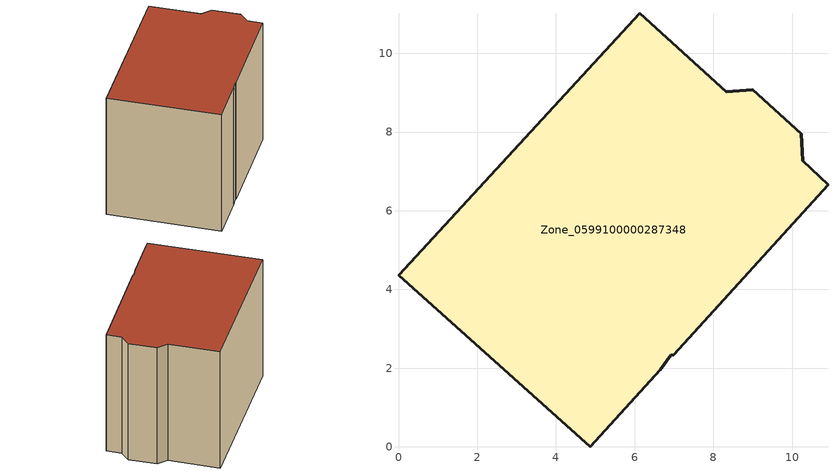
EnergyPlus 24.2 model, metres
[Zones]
Zone_0599100000287348
 floor ground (C_G): 6.92,2.33 6.65,1.96 4.87,0 0,4.36 6.13,11.02 8.33,9.02 9,9.07 10.23,7.96 10.27,7.27 10.91,6.66 7,2.35 z0
 wall outside (C_F): 7,2.35 10.91,6.66 10.27,7.27 10.23,7.96 9,9.07 8.33,9.02 6.13,11.02 0,4.36 4.87,0 6.65,1.96 6.92,2.33 7,2.35 z0:7.8
 roof outside (C_R): 6.65,1.96 6.92,2.33 7,2.35 10.91,6.66 10.27,7.27 10.23,7.96 9,9.07 8.33,9.02 6.13,11.02 0,4.36 4.87,0 z7.8
[BUILDING]
Pand.0599100000287348: North Axis=0; Terrain=City; Loads Convergence Tolerance Value=0.04; Temperature Convergence Tolerance Value=0.4; Solar Distribution=FullExterior; Maximum Number of Warmup Days=25; Minimum Number of Warmup Days=1
[Site:Location]
Rotterdam.The.Hague.AP_ZH_NLD Design_Conditions: Latitude=51.96; Longitude=4.45; Time Zone=1; Elevation=-4.5
[SITE:GROUNDTEMPERATURE:BUILDINGSURFACE]
18, 18, 18, 18, 18, 18, 18, 18, 18, 18, 18, 18
[MATERIAL] Thermal Absorptance=0.9; Solar Absorptance=0.7; Visible Absorptance=0.7
Name | Roughness | Thickness | Conductivity | Density | Specific Heat
G.TC.1946 | MediumSmooth | 0.15 | 1 | 540 | 1210
F.TC.1946 | Rough | 0.3 | 0.857143 | 1920 | 840
R.TC.1946 | MediumRough | 0.2 | 0.909091 | 1500 | 1000
[CONSTRUCTION]
C_G: G.TC.1946
C_F: F.TC.1946
C_R: R.TC.1946
[ZONE]
Zone_0599100000287348: Type=1; Multiplier=1; Ceiling Height=Autocalculate; Volume=Autocalculate; Floor Area=autocalculate; Part of Total Floor Area=Yes
[ZONEINFILTRATION:DESIGNFLOWRATE]
Infil_Zone_0599100000287348: Zone or ZoneList or Space or SpaceList=Zone_0599100000287348; Schedule=AlwaysOn; Design Flow Rate Calculation Method=Flow/Area; Flow Rate per Floor Area=0.003; Constant Term Coefficient=1; Temperature Term Coefficient=0; Velocity Term Coefficient=0; Velocity Squared Term Coefficient=0
[HVACTEMPLATE:ZONE:IDEALLOADSAIRSYSTEM]
Zone_0599100000287348: Maximum Heating Supply Air Temperature=50; Minimum Cooling Supply Air Temperature=13; Maximum Heating Supply Air Humidity Ratio=0.0156; Minimum Cooling Supply Air Humidity Ratio=0.0077; Heating Limit=NoLimit; Cooling Limit=NoLimit; Dehumidification Control Type=ConstantSensibleHeatRatio; Cooling Sensible Heat Ratio=0.7; Dehumidification Setpoint=60; Humidification Control Type=None; Humidification Setpoint=30; Outdoor Air Method=None; Outdoor Air Flow Rate per Person=0.00944; Outdoor Air Flow Rate per Zone Floor Area=0; Outdoor Air Flow Rate per Zone=0; Demand Controlled Ventilation Type=None; Outdoor Air Economizer Type=NoEconomizer; Heat Recovery Type=None; Sensible Heat Recovery Effectiveness=0.7; Latent Heat Recovery Effectiveness=0.65
[ZONECONTROL:THERMOSTAT]
ThermostatControl_Zone_0599100000287348: Zone or ZoneList=Zone_0599100000287348; Control Type Schedule=DualSetpointControlType; Control 1=Thermostat_Zone_0599100000287348; Temperature Difference Between Cutout And Setpoint=0
[THERMOSTATSETPOINT:DUALSETPOINT]
Thermostat_Zone_0599100000287348: Heating Setpoint Temperature Schedule=HeatingSetpoint_Zone_0599100000287348; Cooling Setpoint Temperature Schedule=CoolingSetpoint_Zone_0599100000287348
[SCHEDULE:COMPACT]
HeatingSetpoint_Zone_0599100000287348: Through: 12/31, For: AllDays, Until: 24:00, 21
CoolingSetpoint_Zone_0599100000287348: Through: 12/31, For: AllDays, Until: 24:00, 24
DualSetpointControlType: Through: 12/31, For: AllDays, Until: 24:00, 4
AlwaysOn: Through: 12/31, For: AllDays, Until: 24:00, 1
